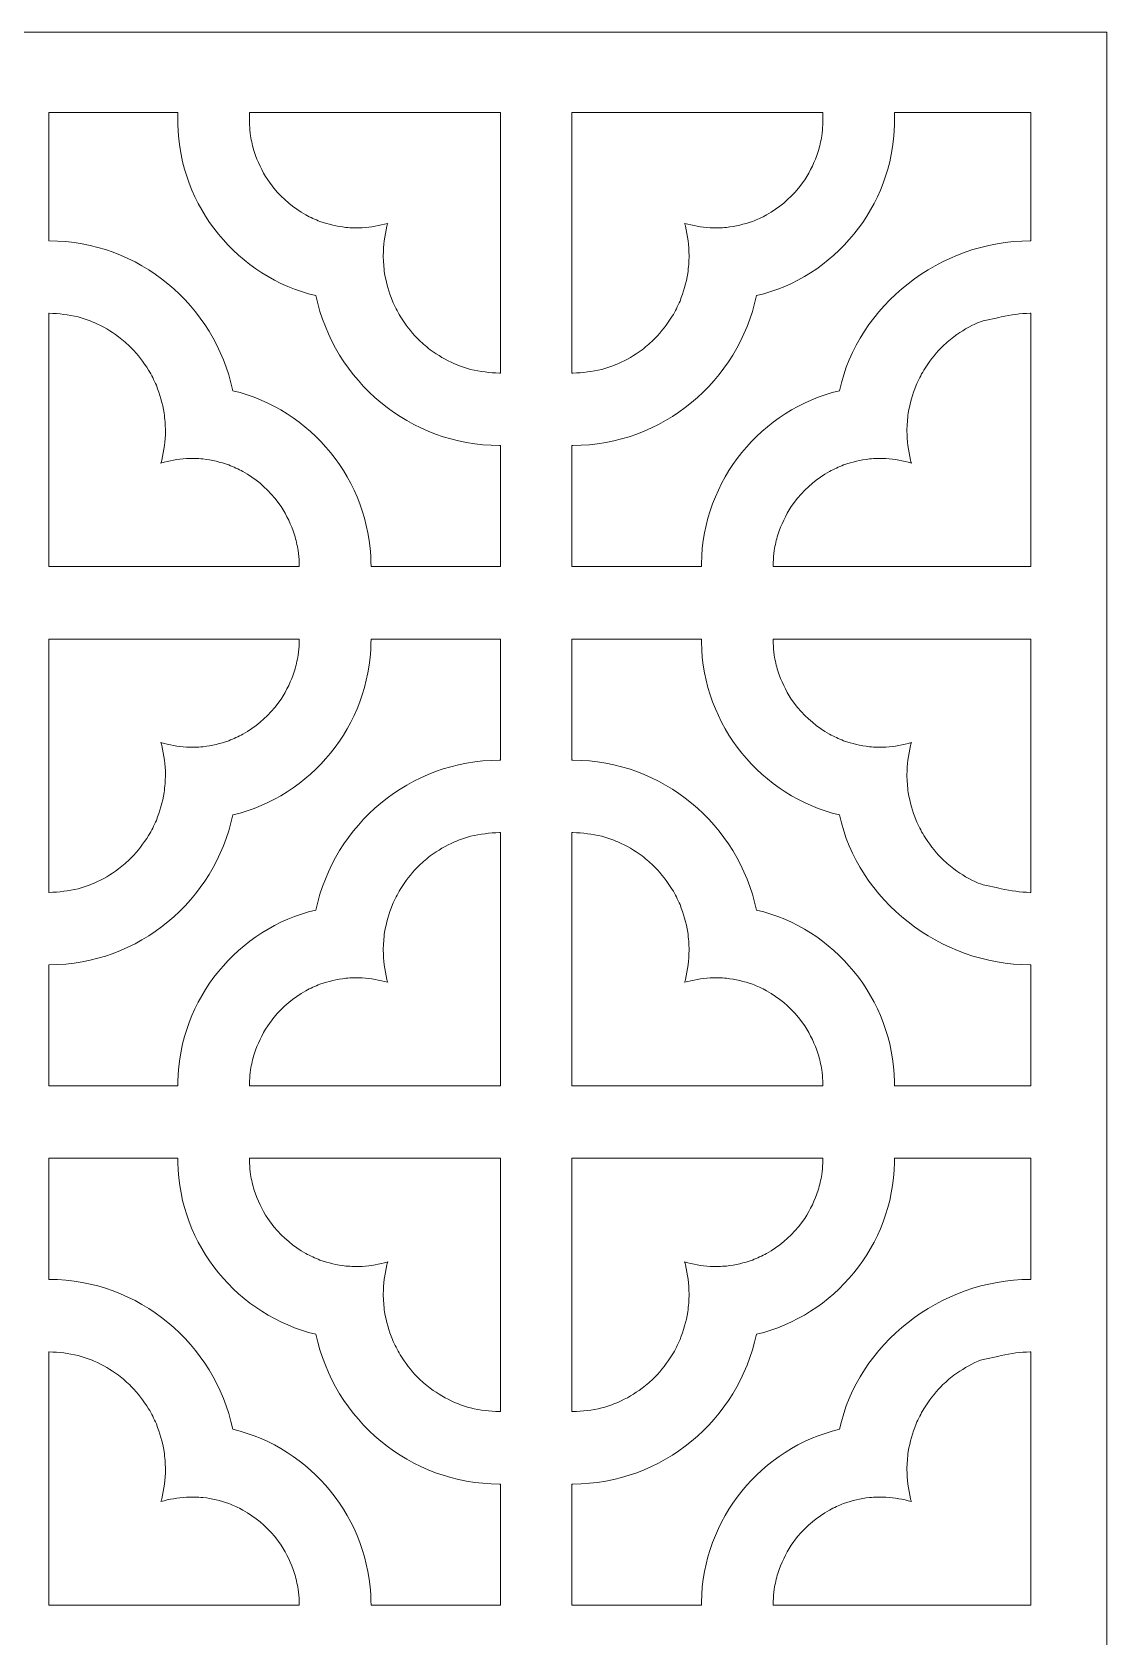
# Model space of a CAD drawing. Header units: centimetres. Extents: x 16.9 to 27.5, y -9.5 to 9.5.
# Drawn here: x 18.605 to 21.621, y 4.998 to 9.5 of the extents above; entities that cross this region are included whole.
import ezdxf

# ---------------------------------------------------------------- set-up
doc = ezdxf.new("R2010")
doc.units = ezdxf.units.CM
doc.header["$MEASUREMENT"] = 0
doc.layers.add('layer 1', color=7, linetype='Continuous')

msp = doc.modelspace()

# ---------------------------------------------------------------- linework, layer by layer
at = {"layer": 'layer 1', "color": 7, "lineweight": 9}
for points, knots in [([(16.94846, 9.5), (16.94846, 9.5), (21.62058, 9.5), (21.62058, 9.5), (21.62058, 9.5), (21.62058, 9.5), (21.62058, -9.5), (21.62058, -9.5), (21.62058, -9.5), (21.62058, -9.5), (16.94846, -9.5), (16.94846, -9.5), (16.94846, -9.5), (16.94846, -9.5), (16.94846, 9.5), (16.94846, 9.5)], [0, 0, 0, 0, 0.2, 0.2, 0.2, 0.2, 0.4, 0.4, 0.4, 0.4, 0.6, 0.6, 0.6, 0.6, 1, 1, 1, 1]), ([(19.01399, 9.27418), (19.01399, 9.27418), (18.6522, 9.27418), (18.6522, 9.27418), (18.6522, 9.27418), (18.6522, 9.27418), (18.6522, 8.91438), (18.6522, 8.91438), (18.6522, 8.91438), (18.6528, 8.91438), (18.65318, 8.91438), (18.65327, 8.91438), (18.65327, 8.91438), (18.90549, 8.91438), (19.11728, 8.7338), (19.16867, 8.49401), (19.16867, 8.49401), (19.38755, 8.44202), (19.55204, 8.2446), (19.55616, 8.00884), (19.55616, 8.00884), (19.55619, 8.00769), (19.55621, 8.00431), (19.55622, 8.00057), (19.55622, 8.00057), (19.55622, 8.00057), (19.91914, 8.00057), (19.91914, 8.00057), (19.91914, 8.00057), (19.91914, 8.00057), (19.91914, 8.34043), (19.91914, 8.34043), (19.91914, 8.34043), (19.91801, 8.34043), (19.91715, 8.34042), (19.91692, 8.34042), (19.91692, 8.34042), (19.66471, 8.34042), (19.45292, 8.52101), (19.40153, 8.76079), (19.40153, 8.76079), (19.18356, 8.81257), (19.01954, 9.00855), (19.01409, 9.243), (19.01409, 9.243), (19.01405, 9.24487), (19.01401, 9.26953), (19.01399, 9.27418)], [0, 0, 0, 0, 0.0769231, 0.0769231, 0.0769231, 0.0769231, 0.1538462, 0.1538462, 0.1538462, 0.1538462, 0.2307692, 0.2307692, 0.2307692, 0.2307692, 0.3076923, 0.3076923, 0.3076923, 0.3076923, 0.3846154, 0.3846154, 0.3846154, 0.3846154, 0.4615385, 0.4615385, 0.4615385, 0.4615385, 0.5384615, 0.5384615, 0.5384615, 0.5384615, 0.6153846, 0.6153846, 0.6153846, 0.6153846, 0.6923077, 0.6923077, 0.6923077, 0.6923077, 0.7692308, 0.7692308, 0.7692308, 0.7692308, 0.8461538, 0.8461538, 0.8461538, 0.8461538, 1, 1, 1, 1]), ([(19.91914, 9.27418), (19.91914, 9.27418), (19.21539, 9.27418), (19.21539, 9.27418), (19.21539, 9.27418), (19.21545, 9.26861), (19.21553, 9.24272), (19.21565, 9.24014), (19.21565, 9.24014), (19.21611, 9.22983), (19.21701, 9.21946), (19.21837, 9.20872), (19.21837, 9.20872), (19.22103, 9.19371), (19.22427, 9.17955), (19.22841, 9.16488), (19.22841, 9.16488), (19.23816, 9.13586), (19.24996, 9.11115), (19.26635, 9.08536), (19.26635, 9.08536), (19.26635, 9.08536), (19.2838, 9.06179), (19.2838, 9.06179), (19.2838, 9.06179), (19.31043, 9.03073), (19.33795, 9.00773), (19.37318, 8.98722), (19.37318, 8.98722), (19.38637, 8.98037), (19.39927, 8.97446), (19.41306, 8.96895), (19.41306, 8.96895), (19.43731, 8.96063), (19.45993, 8.95538), (19.48533, 8.9521), (19.48533, 8.9521), (19.50102, 8.95089), (19.51598, 8.95051), (19.53171, 8.95092), (19.53171, 8.95092), (19.5567, 8.95285), (19.57912, 8.95678), (19.60312, 8.96355), (19.60312, 8.96355), (19.60234, 8.96092), (19.60157, 8.95828), (19.60081, 8.95561), (19.60081, 8.95561), (19.59442, 8.92774), (19.59127, 8.90206), (19.59055, 8.87345), (19.59055, 8.87345), (19.59098, 8.8564), (19.59218, 8.8402), (19.59432, 8.82328), (19.59432, 8.82328), (19.59918, 8.79586), (19.60601, 8.77153), (19.61615, 8.74562), (19.61615, 8.74562), (19.62277, 8.73086), (19.62977, 8.71707), (19.63778, 8.70302), (19.63778, 8.70302), (19.65241, 8.67998), (19.66774, 8.66029), (19.68643, 8.64047), (19.68643, 8.64047), (19.69801, 8.62931), (19.7096, 8.61916), (19.72218, 8.60916), (19.72218, 8.60916), (19.74429, 8.59325), (19.76574, 8.58075), (19.79046, 8.56942), (19.79046, 8.56942), (19.80549, 8.56341), (19.82011, 8.5584), (19.83565, 8.55392), (19.83565, 8.55392), (19.86323, 8.54746), (19.88863, 8.54428), (19.91692, 8.54355), (19.91692, 8.54355), (19.91715, 8.54355), (19.91801, 8.54356), (19.91914, 8.54357), (19.91914, 8.54357), (19.91914, 8.54357), (19.91914, 9.27418), (19.91914, 9.27418)], [0, 0, 0, 0, 0.0416667, 0.0416667, 0.0416667, 0.0416667, 0.0833333, 0.0833333, 0.0833333, 0.0833333, 0.125, 0.125, 0.125, 0.125, 0.1666667, 0.1666667, 0.1666667, 0.1666667, 0.2083333, 0.2083333, 0.2083333, 0.2083333, 0.25, 0.25, 0.25, 0.25, 0.2916667, 0.2916667, 0.2916667, 0.2916667, 0.3333333, 0.3333333, 0.3333333, 0.3333333, 0.375, 0.375, 0.375, 0.375, 0.4166667, 0.4166667, 0.4166667, 0.4166667, 0.4583333, 0.4583333, 0.4583333, 0.4583333, 0.5, 0.5, 0.5, 0.5, 0.5416667, 0.5416667, 0.5416667, 0.5416667, 0.5833333, 0.5833333, 0.5833333, 0.5833333, 0.625, 0.625, 0.625, 0.625, 0.6666667, 0.6666667, 0.6666667, 0.6666667, 0.7083333, 0.7083333, 0.7083333, 0.7083333, 0.75, 0.75, 0.75, 0.75, 0.7916667, 0.7916667, 0.7916667, 0.7916667, 0.8333333, 0.8333333, 0.8333333, 0.8333333, 0.875, 0.875, 0.875, 0.875, 0.9166667, 0.9166667, 0.9166667, 0.9166667, 1, 1, 1, 1]), ([(20.12003, 9.27418), (20.12003, 9.27418), (20.82378, 9.27418), (20.82378, 9.27418), (20.82378, 9.27418), (20.82372, 9.26861), (20.82364, 9.24272), (20.82352, 9.24014), (20.82352, 9.24014), (20.82306, 9.22983), (20.82216, 9.21946), (20.8208, 9.20872), (20.8208, 9.20872), (20.81814, 9.19371), (20.8149, 9.17955), (20.81076, 9.16488), (20.81076, 9.16488), (20.80101, 9.13586), (20.78921, 9.11115), (20.77282, 9.08536), (20.77282, 9.08536), (20.77282, 9.08536), (20.75537, 9.06179), (20.75537, 9.06179), (20.75537, 9.06179), (20.72874, 9.03073), (20.70122, 9.00773), (20.66599, 8.98722), (20.66599, 8.98722), (20.6528, 8.98037), (20.6399, 8.97446), (20.62612, 8.96895), (20.62612, 8.96895), (20.60186, 8.96063), (20.57924, 8.95538), (20.55384, 8.9521), (20.55384, 8.9521), (20.53815, 8.95089), (20.52319, 8.95051), (20.50746, 8.95092), (20.50746, 8.95092), (20.48248, 8.95285), (20.46005, 8.95678), (20.43605, 8.96355), (20.43605, 8.96355), (20.43683, 8.96092), (20.43761, 8.95828), (20.43836, 8.95561), (20.43836, 8.95561), (20.44475, 8.92774), (20.4479, 8.90206), (20.44862, 8.87345), (20.44862, 8.87345), (20.44819, 8.8564), (20.44699, 8.8402), (20.44486, 8.82328), (20.44486, 8.82328), (20.43999, 8.79586), (20.43316, 8.77153), (20.42303, 8.74562), (20.42303, 8.74562), (20.41641, 8.73086), (20.4094, 8.71707), (20.4014, 8.70302), (20.4014, 8.70302), (20.38676, 8.67998), (20.37144, 8.66029), (20.35274, 8.64047), (20.35274, 8.64047), (20.34116, 8.62931), (20.32957, 8.61916), (20.31699, 8.60916), (20.31699, 8.60916), (20.29488, 8.59325), (20.27343, 8.58075), (20.24871, 8.56942), (20.24871, 8.56942), (20.23368, 8.56341), (20.21906, 8.5584), (20.20352, 8.55392), (20.20352, 8.55392), (20.17595, 8.54746), (20.15054, 8.54428), (20.12225, 8.54355), (20.12225, 8.54355), (20.12203, 8.54355), (20.12116, 8.54356), (20.12003, 8.54357), (20.12003, 8.54357), (20.12003, 8.54357), (20.12003, 9.27418), (20.12003, 9.27418)], [0, 0, 0, 0, 0.0416667, 0.0416667, 0.0416667, 0.0416667, 0.0833333, 0.0833333, 0.0833333, 0.0833333, 0.125, 0.125, 0.125, 0.125, 0.1666667, 0.1666667, 0.1666667, 0.1666667, 0.2083333, 0.2083333, 0.2083333, 0.2083333, 0.25, 0.25, 0.25, 0.25, 0.2916667, 0.2916667, 0.2916667, 0.2916667, 0.3333333, 0.3333333, 0.3333333, 0.3333333, 0.375, 0.375, 0.375, 0.375, 0.4166667, 0.4166667, 0.4166667, 0.4166667, 0.4583333, 0.4583333, 0.4583333, 0.4583333, 0.5, 0.5, 0.5, 0.5, 0.5416667, 0.5416667, 0.5416667, 0.5416667, 0.5833333, 0.5833333, 0.5833333, 0.5833333, 0.625, 0.625, 0.625, 0.625, 0.6666667, 0.6666667, 0.6666667, 0.6666667, 0.7083333, 0.7083333, 0.7083333, 0.7083333, 0.75, 0.75, 0.75, 0.75, 0.7916667, 0.7916667, 0.7916667, 0.7916667, 0.8333333, 0.8333333, 0.8333333, 0.8333333, 0.875, 0.875, 0.875, 0.875, 0.9166667, 0.9166667, 0.9166667, 0.9166667, 1, 1, 1, 1]), ([(21.02518, 9.27418), (21.02518, 9.27418), (21.40675, 9.27418), (21.40675, 9.27418), (21.40675, 9.27418), (21.40675, 9.27418), (21.40675, 8.91438), (21.40675, 8.91438), (21.40675, 8.91438), (21.40615, 8.91438), (21.40577, 8.91438), (21.40568, 8.91438), (21.40568, 8.91438), (21.15346, 8.91438), (20.92189, 8.7338), (20.87051, 8.49401), (20.87051, 8.49401), (20.65162, 8.44202), (20.48713, 8.2446), (20.48301, 8.00884), (20.48301, 8.00884), (20.48299, 8.00769), (20.48297, 8.00431), (20.48295, 8.00057), (20.48295, 8.00057), (20.48295, 8.00057), (20.12003, 8.00057), (20.12003, 8.00057), (20.12003, 8.00057), (20.12003, 8.00057), (20.12003, 8.34043), (20.12003, 8.34043), (20.12003, 8.34043), (20.12116, 8.34043), (20.12203, 8.34042), (20.12225, 8.34042), (20.12225, 8.34042), (20.37446, 8.34042), (20.58625, 8.52101), (20.63764, 8.76079), (20.63764, 8.76079), (20.85561, 8.81257), (21.01964, 9.00855), (21.02508, 9.243), (21.02508, 9.243), (21.02512, 9.24487), (21.02516, 9.26953), (21.02518, 9.27418)], [0, 0, 0, 0, 0.0769231, 0.0769231, 0.0769231, 0.0769231, 0.1538462, 0.1538462, 0.1538462, 0.1538462, 0.2307692, 0.2307692, 0.2307692, 0.2307692, 0.3076923, 0.3076923, 0.3076923, 0.3076923, 0.3846154, 0.3846154, 0.3846154, 0.3846154, 0.4615385, 0.4615385, 0.4615385, 0.4615385, 0.5384615, 0.5384615, 0.5384615, 0.5384615, 0.6153846, 0.6153846, 0.6153846, 0.6153846, 0.6923077, 0.6923077, 0.6923077, 0.6923077, 0.7692308, 0.7692308, 0.7692308, 0.7692308, 0.8461538, 0.8461538, 0.8461538, 0.8461538, 1, 1, 1, 1]), ([(19.35482, 8.00057), (19.35478, 8.00538), (19.35473, 8.01006), (19.35466, 8.01185), (19.35466, 8.01185), (19.35425, 8.02309), (19.3533, 8.03436), (19.35182, 8.04608), (19.35182, 8.04608), (19.34916, 8.06109), (19.34592, 8.07525), (19.34179, 8.08992), (19.34179, 8.08992), (19.33204, 8.11895), (19.32023, 8.14365), (19.30385, 8.16944), (19.30385, 8.16944), (19.30385, 8.16944), (19.28639, 8.19302), (19.28639, 8.19302), (19.28639, 8.19302), (19.25976, 8.22407), (19.23225, 8.24707), (19.19702, 8.26758), (19.19702, 8.26758), (19.18383, 8.27443), (19.17092, 8.28034), (19.15714, 8.28585), (19.15714, 8.28585), (19.13289, 8.29417), (19.11026, 8.29942), (19.08486, 8.3027), (19.08486, 8.3027), (19.06918, 8.30391), (19.05421, 8.30429), (19.03848, 8.30388), (19.03848, 8.30388), (19.0135, 8.30195), (18.99108, 8.29803), (18.96707, 8.29126), (18.96707, 8.29126), (18.96786, 8.29388), (18.96863, 8.29652), (18.96938, 8.29919), (18.96938, 8.29919), (18.97577, 8.32706), (18.97893, 8.35274), (18.97965, 8.38135), (18.97965, 8.38135), (18.97922, 8.3984), (18.97802, 8.4146), (18.97588, 8.43152), (18.97588, 8.43152), (18.97101, 8.45894), (18.96419, 8.48327), (18.95405, 8.50918), (18.95405, 8.50918), (18.94743, 8.52394), (18.94043, 8.53774), (18.93242, 8.55178), (18.93242, 8.55178), (18.91778, 8.57483), (18.90246, 8.59452), (18.88376, 8.61433), (18.88376, 8.61433), (18.87218, 8.62549), (18.86059, 8.63565), (18.84802, 8.64565), (18.84802, 8.64565), (18.82591, 8.66156), (18.80445, 8.67406), (18.77973, 8.68538), (18.77973, 8.68538), (18.7647, 8.69139), (18.75009, 8.6964), (18.73454, 8.70088), (18.73454, 8.70088), (18.70697, 8.70734), (18.68156, 8.71053), (18.65327, 8.71125), (18.65327, 8.71125), (18.65318, 8.71125), (18.6528, 8.71125), (18.6522, 8.71124), (18.6522, 8.71124), (18.6522, 8.71124), (18.6522, 8.00057), (18.6522, 8.00057), (18.6522, 8.00057), (18.6522, 8.00057), (19.35482, 8.00057), (19.35482, 8.00057)], [0, 0, 0, 0, 0.0416667, 0.0416667, 0.0416667, 0.0416667, 0.0833333, 0.0833333, 0.0833333, 0.0833333, 0.125, 0.125, 0.125, 0.125, 0.1666667, 0.1666667, 0.1666667, 0.1666667, 0.2083333, 0.2083333, 0.2083333, 0.2083333, 0.25, 0.25, 0.25, 0.25, 0.2916667, 0.2916667, 0.2916667, 0.2916667, 0.3333333, 0.3333333, 0.3333333, 0.3333333, 0.375, 0.375, 0.375, 0.375, 0.4166667, 0.4166667, 0.4166667, 0.4166667, 0.4583333, 0.4583333, 0.4583333, 0.4583333, 0.5, 0.5, 0.5, 0.5, 0.5416667, 0.5416667, 0.5416667, 0.5416667, 0.5833333, 0.5833333, 0.5833333, 0.5833333, 0.625, 0.625, 0.625, 0.625, 0.6666667, 0.6666667, 0.6666667, 0.6666667, 0.7083333, 0.7083333, 0.7083333, 0.7083333, 0.75, 0.75, 0.75, 0.75, 0.7916667, 0.7916667, 0.7916667, 0.7916667, 0.8333333, 0.8333333, 0.8333333, 0.8333333, 0.875, 0.875, 0.875, 0.875, 0.9166667, 0.9166667, 0.9166667, 0.9166667, 1, 1, 1, 1]), ([(20.68435, 8.00057), (20.68439, 8.00538), (20.68444, 8.01006), (20.68451, 8.01185), (20.68451, 8.01185), (20.68493, 8.02309), (20.68587, 8.03436), (20.68735, 8.04608), (20.68735, 8.04608), (20.69001, 8.06109), (20.69325, 8.07525), (20.69738, 8.08992), (20.69738, 8.08992), (20.70713, 8.11895), (20.71894, 8.14365), (20.73532, 8.16944), (20.73532, 8.16944), (20.73532, 8.16944), (20.75278, 8.19302), (20.75278, 8.19302), (20.75278, 8.19302), (20.77941, 8.22407), (20.80693, 8.24707), (20.84216, 8.26758), (20.84216, 8.26758), (20.85535, 8.27443), (20.86825, 8.28034), (20.88203, 8.28585), (20.88203, 8.28585), (20.90628, 8.29417), (20.92891, 8.29942), (20.95431, 8.3027), (20.95431, 8.3027), (20.97, 8.30391), (20.98496, 8.30429), (21.00069, 8.30388), (21.00069, 8.30388), (21.02567, 8.30195), (21.0481, 8.29803), (21.0721, 8.29126), (21.0721, 8.29126), (21.07131, 8.29388), (21.07054, 8.29652), (21.06979, 8.29919), (21.06979, 8.29919), (21.0634, 8.32706), (21.06024, 8.35274), (21.05953, 8.38135), (21.05953, 8.38135), (21.05995, 8.3984), (21.06115, 8.4146), (21.06329, 8.43152), (21.06329, 8.43152), (21.06816, 8.45894), (21.07498, 8.48327), (21.08512, 8.50918), (21.08512, 8.50918), (21.09174, 8.52394), (21.09875, 8.53774), (21.10675, 8.55178), (21.10675, 8.55178), (21.12139, 8.57483), (21.13671, 8.59452), (21.15541, 8.61433), (21.15541, 8.61433), (21.16699, 8.62549), (21.17858, 8.63565), (21.19116, 8.64565), (21.19116, 8.64565), (21.21326, 8.66156), (21.23472, 8.67406), (21.25944, 8.68538), (21.25944, 8.68538), (21.27447, 8.69139), (21.30886, 8.6964), (21.32441, 8.70088), (21.32441, 8.70088), (21.35198, 8.70734), (21.37739, 8.71053), (21.40568, 8.71125), (21.40568, 8.71125), (21.40577, 8.71125), (21.40615, 8.71125), (21.40675, 8.71124), (21.40675, 8.71124), (21.40675, 8.71124), (21.40675, 8.00057), (21.40675, 8.00057), (21.40675, 8.00057), (21.40675, 8.00057), (20.68435, 8.00057), (20.68435, 8.00057)], [0, 0, 0, 0, 0.0416667, 0.0416667, 0.0416667, 0.0416667, 0.0833333, 0.0833333, 0.0833333, 0.0833333, 0.125, 0.125, 0.125, 0.125, 0.1666667, 0.1666667, 0.1666667, 0.1666667, 0.2083333, 0.2083333, 0.2083333, 0.2083333, 0.25, 0.25, 0.25, 0.25, 0.2916667, 0.2916667, 0.2916667, 0.2916667, 0.3333333, 0.3333333, 0.3333333, 0.3333333, 0.375, 0.375, 0.375, 0.375, 0.4166667, 0.4166667, 0.4166667, 0.4166667, 0.4583333, 0.4583333, 0.4583333, 0.4583333, 0.5, 0.5, 0.5, 0.5, 0.5416667, 0.5416667, 0.5416667, 0.5416667, 0.5833333, 0.5833333, 0.5833333, 0.5833333, 0.625, 0.625, 0.625, 0.625, 0.6666667, 0.6666667, 0.6666667, 0.6666667, 0.7083333, 0.7083333, 0.7083333, 0.7083333, 0.75, 0.75, 0.75, 0.75, 0.7916667, 0.7916667, 0.7916667, 0.7916667, 0.8333333, 0.8333333, 0.8333333, 0.8333333, 0.875, 0.875, 0.875, 0.875, 0.9166667, 0.9166667, 0.9166667, 0.9166667, 1, 1, 1, 1]), ([(19.01399, 6.54389), (19.01399, 6.54389), (18.6522, 6.54389), (18.6522, 6.54389), (18.6522, 6.54389), (18.6522, 6.54389), (18.6522, 6.8837), (18.6522, 6.8837), (18.6522, 6.8837), (18.6528, 6.8837), (18.65318, 6.8837), (18.65327, 6.8837), (18.65327, 6.8837), (18.90549, 6.8837), (19.11728, 7.06428), (19.16867, 7.30407), (19.16867, 7.30407), (19.38755, 7.35606), (19.55204, 7.55348), (19.55616, 7.78924), (19.55616, 7.78924), (19.55619, 7.79039), (19.55621, 7.79377), (19.55622, 7.79751), (19.55622, 7.79751), (19.55622, 7.79751), (19.91914, 7.79751), (19.91914, 7.79751), (19.91914, 7.79751), (19.91914, 7.79751), (19.91914, 7.45765), (19.91914, 7.45765), (19.91914, 7.45765), (19.91801, 7.45765), (19.91715, 7.45765), (19.91692, 7.45765), (19.91692, 7.45765), (19.66471, 7.45765), (19.45292, 7.27707), (19.40153, 7.03728), (19.40153, 7.03728), (19.18356, 6.98551), (19.01954, 6.78953), (19.01409, 6.55508), (19.01409, 6.55508), (19.01405, 6.55321), (19.01401, 6.54854), (19.01399, 6.54389)], [0, 0, 0, 0, 0.0769231, 0.0769231, 0.0769231, 0.0769231, 0.1538462, 0.1538462, 0.1538462, 0.1538462, 0.2307692, 0.2307692, 0.2307692, 0.2307692, 0.3076923, 0.3076923, 0.3076923, 0.3076923, 0.3846154, 0.3846154, 0.3846154, 0.3846154, 0.4615385, 0.4615385, 0.4615385, 0.4615385, 0.5384615, 0.5384615, 0.5384615, 0.5384615, 0.6153846, 0.6153846, 0.6153846, 0.6153846, 0.6923077, 0.6923077, 0.6923077, 0.6923077, 0.7692308, 0.7692308, 0.7692308, 0.7692308, 0.8461538, 0.8461538, 0.8461538, 0.8461538, 1, 1, 1, 1]), ([(19.35482, 7.79751), (19.35478, 7.7927), (19.35473, 7.78802), (19.35466, 7.78622), (19.35466, 7.78622), (19.35425, 7.77499), (19.3533, 7.76371), (19.35182, 7.75199), (19.35182, 7.75199), (19.34916, 7.73699), (19.34592, 7.72282), (19.34179, 7.70815), (19.34179, 7.70815), (19.33204, 7.67913), (19.32023, 7.65442), (19.30385, 7.62863), (19.30385, 7.62863), (19.30385, 7.62863), (19.28639, 7.60506), (19.28639, 7.60506), (19.28639, 7.60506), (19.25976, 7.57401), (19.23225, 7.55101), (19.19702, 7.53049), (19.19702, 7.53049), (19.18383, 7.52365), (19.17092, 7.51774), (19.15714, 7.51223), (19.15714, 7.51223), (19.13289, 7.5039), (19.11026, 7.49865), (19.08486, 7.49537), (19.08486, 7.49537), (19.06918, 7.49416), (19.05421, 7.49379), (19.03848, 7.49419), (19.03848, 7.49419), (19.0135, 7.49612), (18.99108, 7.50005), (18.96707, 7.50682), (18.96707, 7.50682), (18.96786, 7.5042), (18.96863, 7.50155), (18.96938, 7.49888), (18.96938, 7.49888), (18.97577, 7.47101), (18.97893, 7.44533), (18.97965, 7.41673), (18.97965, 7.41673), (18.97922, 7.39968), (18.97802, 7.38348), (18.97588, 7.36655), (18.97588, 7.36655), (18.97101, 7.33913), (18.96419, 7.3148), (18.95405, 7.28889), (18.95405, 7.28889), (18.94743, 7.27413), (18.94043, 7.26034), (18.93242, 7.24629), (18.93242, 7.24629), (18.91778, 7.22325), (18.90246, 7.20356), (18.88376, 7.18374), (18.88376, 7.18374), (18.87218, 7.17258), (18.86059, 7.16243), (18.84802, 7.15243), (18.84802, 7.15243), (18.82591, 7.13652), (18.80445, 7.12402), (18.77973, 7.11269), (18.77973, 7.11269), (18.7647, 7.10669), (18.75009, 7.10168), (18.73454, 7.0972), (18.73454, 7.0972), (18.70697, 7.09074), (18.68156, 7.08755), (18.65327, 7.08682), (18.65327, 7.08682), (18.65318, 7.08682), (18.6528, 7.08683), (18.6522, 7.08683), (18.6522, 7.08683), (18.6522, 7.08683), (18.6522, 7.79751), (18.6522, 7.79751), (18.6522, 7.79751), (18.6522, 7.79751), (19.35482, 7.79751), (19.35482, 7.79751)], [0, 0, 0, 0, 0.0416667, 0.0416667, 0.0416667, 0.0416667, 0.0833333, 0.0833333, 0.0833333, 0.0833333, 0.125, 0.125, 0.125, 0.125, 0.1666667, 0.1666667, 0.1666667, 0.1666667, 0.2083333, 0.2083333, 0.2083333, 0.2083333, 0.25, 0.25, 0.25, 0.25, 0.2916667, 0.2916667, 0.2916667, 0.2916667, 0.3333333, 0.3333333, 0.3333333, 0.3333333, 0.375, 0.375, 0.375, 0.375, 0.4166667, 0.4166667, 0.4166667, 0.4166667, 0.4583333, 0.4583333, 0.4583333, 0.4583333, 0.5, 0.5, 0.5, 0.5, 0.5416667, 0.5416667, 0.5416667, 0.5416667, 0.5833333, 0.5833333, 0.5833333, 0.5833333, 0.625, 0.625, 0.625, 0.625, 0.6666667, 0.6666667, 0.6666667, 0.6666667, 0.7083333, 0.7083333, 0.7083333, 0.7083333, 0.75, 0.75, 0.75, 0.75, 0.7916667, 0.7916667, 0.7916667, 0.7916667, 0.8333333, 0.8333333, 0.8333333, 0.8333333, 0.875, 0.875, 0.875, 0.875, 0.9166667, 0.9166667, 0.9166667, 0.9166667, 1, 1, 1, 1]), ([(21.02518, 6.54389), (21.02518, 6.54389), (21.40675, 6.54389), (21.40675, 6.54389), (21.40675, 6.54389), (21.40675, 6.54389), (21.40675, 6.8837), (21.40675, 6.8837), (21.40675, 6.8837), (21.40615, 6.8837), (21.40577, 6.8837), (21.40568, 6.8837), (21.40568, 6.8837), (21.15346, 6.8837), (20.92189, 7.06428), (20.87051, 7.30407), (20.87051, 7.30407), (20.65162, 7.35606), (20.48713, 7.55348), (20.48301, 7.78924), (20.48301, 7.78924), (20.48299, 7.79039), (20.48297, 7.79377), (20.48295, 7.79751), (20.48295, 7.79751), (20.48295, 7.79751), (20.12003, 7.79751), (20.12003, 7.79751), (20.12003, 7.79751), (20.12003, 7.79751), (20.12003, 7.45765), (20.12003, 7.45765), (20.12003, 7.45765), (20.12116, 7.45765), (20.12203, 7.45765), (20.12225, 7.45765), (20.12225, 7.45765), (20.37446, 7.45765), (20.58625, 7.27707), (20.63764, 7.03728), (20.63764, 7.03728), (20.85561, 6.98551), (21.01964, 6.78953), (21.02508, 6.55508), (21.02508, 6.55508), (21.02512, 6.55321), (21.02516, 6.54854), (21.02518, 6.54389)], [0, 0, 0, 0, 0.0769231, 0.0769231, 0.0769231, 0.0769231, 0.1538462, 0.1538462, 0.1538462, 0.1538462, 0.2307692, 0.2307692, 0.2307692, 0.2307692, 0.3076923, 0.3076923, 0.3076923, 0.3076923, 0.3846154, 0.3846154, 0.3846154, 0.3846154, 0.4615385, 0.4615385, 0.4615385, 0.4615385, 0.5384615, 0.5384615, 0.5384615, 0.5384615, 0.6153846, 0.6153846, 0.6153846, 0.6153846, 0.6923077, 0.6923077, 0.6923077, 0.6923077, 0.7692308, 0.7692308, 0.7692308, 0.7692308, 0.8461538, 0.8461538, 0.8461538, 0.8461538, 1, 1, 1, 1]), ([(20.68435, 7.79751), (20.68439, 7.7927), (20.68444, 7.78802), (20.68451, 7.78622), (20.68451, 7.78622), (20.68493, 7.77499), (20.68587, 7.76371), (20.68735, 7.75199), (20.68735, 7.75199), (20.69001, 7.73699), (20.69325, 7.72282), (20.69738, 7.70815), (20.69738, 7.70815), (20.70713, 7.67913), (20.71894, 7.65442), (20.73532, 7.62863), (20.73532, 7.62863), (20.73532, 7.62863), (20.75278, 7.60506), (20.75278, 7.60506), (20.75278, 7.60506), (20.77941, 7.57401), (20.80693, 7.55101), (20.84216, 7.53049), (20.84216, 7.53049), (20.85535, 7.52365), (20.86825, 7.51774), (20.88203, 7.51223), (20.88203, 7.51223), (20.90628, 7.5039), (20.92891, 7.49865), (20.95431, 7.49537), (20.95431, 7.49537), (20.97, 7.49416), (20.98496, 7.49379), (21.00069, 7.49419), (21.00069, 7.49419), (21.02567, 7.49612), (21.0481, 7.50005), (21.0721, 7.50682), (21.0721, 7.50682), (21.07131, 7.5042), (21.07054, 7.50155), (21.06979, 7.49888), (21.06979, 7.49888), (21.0634, 7.47101), (21.06024, 7.44533), (21.05953, 7.41673), (21.05953, 7.41673), (21.05995, 7.39968), (21.06115, 7.38348), (21.06329, 7.36655), (21.06329, 7.36655), (21.06816, 7.33913), (21.07498, 7.3148), (21.08512, 7.28889), (21.08512, 7.28889), (21.09174, 7.27413), (21.09875, 7.26034), (21.10675, 7.24629), (21.10675, 7.24629), (21.12139, 7.22325), (21.13671, 7.20356), (21.15541, 7.18374), (21.15541, 7.18374), (21.16699, 7.17258), (21.17858, 7.16243), (21.19116, 7.15243), (21.19116, 7.15243), (21.21326, 7.13652), (21.23472, 7.12402), (21.25944, 7.11269), (21.25944, 7.11269), (21.27447, 7.10669), (21.30886, 7.10168), (21.32441, 7.0972), (21.32441, 7.0972), (21.35198, 7.09074), (21.37739, 7.08755), (21.40568, 7.08682), (21.40568, 7.08682), (21.40577, 7.08682), (21.40615, 7.08683), (21.40675, 7.08683), (21.40675, 7.08683), (21.40675, 7.08683), (21.40675, 7.79751), (21.40675, 7.79751), (21.40675, 7.79751), (21.40675, 7.79751), (20.68435, 7.79751), (20.68435, 7.79751)], [0, 0, 0, 0, 0.0416667, 0.0416667, 0.0416667, 0.0416667, 0.0833333, 0.0833333, 0.0833333, 0.0833333, 0.125, 0.125, 0.125, 0.125, 0.1666667, 0.1666667, 0.1666667, 0.1666667, 0.2083333, 0.2083333, 0.2083333, 0.2083333, 0.25, 0.25, 0.25, 0.25, 0.2916667, 0.2916667, 0.2916667, 0.2916667, 0.3333333, 0.3333333, 0.3333333, 0.3333333, 0.375, 0.375, 0.375, 0.375, 0.4166667, 0.4166667, 0.4166667, 0.4166667, 0.4583333, 0.4583333, 0.4583333, 0.4583333, 0.5, 0.5, 0.5, 0.5, 0.5416667, 0.5416667, 0.5416667, 0.5416667, 0.5833333, 0.5833333, 0.5833333, 0.5833333, 0.625, 0.625, 0.625, 0.625, 0.6666667, 0.6666667, 0.6666667, 0.6666667, 0.7083333, 0.7083333, 0.7083333, 0.7083333, 0.75, 0.75, 0.75, 0.75, 0.7916667, 0.7916667, 0.7916667, 0.7916667, 0.8333333, 0.8333333, 0.8333333, 0.8333333, 0.875, 0.875, 0.875, 0.875, 0.9166667, 0.9166667, 0.9166667, 0.9166667, 1, 1, 1, 1]), ([(19.91914, 6.54389), (19.91914, 6.54389), (19.21539, 6.54389), (19.21539, 6.54389), (19.21539, 6.54389), (19.21545, 6.54946), (19.21553, 6.55536), (19.21565, 6.55793), (19.21565, 6.55793), (19.21611, 6.56824), (19.21701, 6.57861), (19.21837, 6.58936), (19.21837, 6.58936), (19.22103, 6.60436), (19.22427, 6.61853), (19.22841, 6.63319), (19.22841, 6.63319), (19.23816, 6.66222), (19.24996, 6.68693), (19.26635, 6.71272), (19.26635, 6.71272), (19.26635, 6.71272), (19.2838, 6.73629), (19.2838, 6.73629), (19.2838, 6.73629), (19.31043, 6.76734), (19.33795, 6.79034), (19.37318, 6.81086), (19.37318, 6.81086), (19.38637, 6.8177), (19.39927, 6.82361), (19.41306, 6.82912), (19.41306, 6.82912), (19.43731, 6.83745), (19.45993, 6.8427), (19.48533, 6.84598), (19.48533, 6.84598), (19.50102, 6.84719), (19.51598, 6.84756), (19.53171, 6.84716), (19.53171, 6.84716), (19.5567, 6.84523), (19.57912, 6.8413), (19.60312, 6.83453), (19.60312, 6.83453), (19.60234, 6.83715), (19.60157, 6.8398), (19.60081, 6.84246), (19.60081, 6.84246), (19.59442, 6.87034), (19.59127, 6.89602), (19.59055, 6.92462), (19.59055, 6.92462), (19.59098, 6.94167), (19.59218, 6.95787), (19.59432, 6.9748), (19.59432, 6.9748), (19.59918, 7.00222), (19.60601, 7.02655), (19.61615, 7.05245), (19.61615, 7.05245), (19.62277, 7.06722), (19.62977, 7.08101), (19.63778, 7.09506), (19.63778, 7.09506), (19.65241, 7.1181), (19.66774, 7.13779), (19.68643, 7.15761), (19.68643, 7.15761), (19.69801, 7.16877), (19.7096, 7.17892), (19.72218, 7.18892), (19.72218, 7.18892), (19.74429, 7.20483), (19.76574, 7.21733), (19.79046, 7.22865), (19.79046, 7.22865), (19.80549, 7.23466), (19.82011, 7.23967), (19.83565, 7.24415), (19.83565, 7.24415), (19.86323, 7.25061), (19.88863, 7.2538), (19.91692, 7.25453), (19.91692, 7.25453), (19.91715, 7.25452), (19.91801, 7.25451), (19.91914, 7.25451), (19.91914, 7.25451), (19.91914, 7.25451), (19.91914, 6.54389), (19.91914, 6.54389)], [0, 0, 0, 0, 0.0416667, 0.0416667, 0.0416667, 0.0416667, 0.0833333, 0.0833333, 0.0833333, 0.0833333, 0.125, 0.125, 0.125, 0.125, 0.1666667, 0.1666667, 0.1666667, 0.1666667, 0.2083333, 0.2083333, 0.2083333, 0.2083333, 0.25, 0.25, 0.25, 0.25, 0.2916667, 0.2916667, 0.2916667, 0.2916667, 0.3333333, 0.3333333, 0.3333333, 0.3333333, 0.375, 0.375, 0.375, 0.375, 0.4166667, 0.4166667, 0.4166667, 0.4166667, 0.4583333, 0.4583333, 0.4583333, 0.4583333, 0.5, 0.5, 0.5, 0.5, 0.5416667, 0.5416667, 0.5416667, 0.5416667, 0.5833333, 0.5833333, 0.5833333, 0.5833333, 0.625, 0.625, 0.625, 0.625, 0.6666667, 0.6666667, 0.6666667, 0.6666667, 0.7083333, 0.7083333, 0.7083333, 0.7083333, 0.75, 0.75, 0.75, 0.75, 0.7916667, 0.7916667, 0.7916667, 0.7916667, 0.8333333, 0.8333333, 0.8333333, 0.8333333, 0.875, 0.875, 0.875, 0.875, 0.9166667, 0.9166667, 0.9166667, 0.9166667, 1, 1, 1, 1]), ([(20.12003, 6.54389), (20.12003, 6.54389), (20.82378, 6.54389), (20.82378, 6.54389), (20.82378, 6.54389), (20.82372, 6.54946), (20.82364, 6.55536), (20.82352, 6.55793), (20.82352, 6.55793), (20.82306, 6.56824), (20.82216, 6.57861), (20.8208, 6.58936), (20.8208, 6.58936), (20.81814, 6.60436), (20.8149, 6.61853), (20.81076, 6.63319), (20.81076, 6.63319), (20.80101, 6.66222), (20.78921, 6.68693), (20.77282, 6.71272), (20.77282, 6.71272), (20.77282, 6.71272), (20.75537, 6.73629), (20.75537, 6.73629), (20.75537, 6.73629), (20.72874, 6.76734), (20.70122, 6.79034), (20.66599, 6.81086), (20.66599, 6.81086), (20.6528, 6.8177), (20.6399, 6.82361), (20.62612, 6.82912), (20.62612, 6.82912), (20.60186, 6.83745), (20.57924, 6.8427), (20.55384, 6.84598), (20.55384, 6.84598), (20.53815, 6.84719), (20.52319, 6.84756), (20.50746, 6.84716), (20.50746, 6.84716), (20.48248, 6.84523), (20.46005, 6.8413), (20.43605, 6.83453), (20.43605, 6.83453), (20.43683, 6.83715), (20.43761, 6.8398), (20.43836, 6.84246), (20.43836, 6.84246), (20.44475, 6.87034), (20.4479, 6.89602), (20.44862, 6.92462), (20.44862, 6.92462), (20.44819, 6.94167), (20.44699, 6.95787), (20.44486, 6.9748), (20.44486, 6.9748), (20.43999, 7.00222), (20.43316, 7.02655), (20.42303, 7.05245), (20.42303, 7.05245), (20.41641, 7.06722), (20.4094, 7.08101), (20.4014, 7.09506), (20.4014, 7.09506), (20.38676, 7.1181), (20.37144, 7.13779), (20.35274, 7.15761), (20.35274, 7.15761), (20.34116, 7.16877), (20.32957, 7.17892), (20.31699, 7.18892), (20.31699, 7.18892), (20.29488, 7.20483), (20.27343, 7.21733), (20.24871, 7.22865), (20.24871, 7.22865), (20.23368, 7.23466), (20.21906, 7.23967), (20.20352, 7.24415), (20.20352, 7.24415), (20.17595, 7.25061), (20.15054, 7.2538), (20.12225, 7.25453), (20.12225, 7.25453), (20.12203, 7.25452), (20.12116, 7.25451), (20.12003, 7.25451), (20.12003, 7.25451), (20.12003, 7.25451), (20.12003, 6.54389), (20.12003, 6.54389)], [0, 0, 0, 0, 0.0416667, 0.0416667, 0.0416667, 0.0416667, 0.0833333, 0.0833333, 0.0833333, 0.0833333, 0.125, 0.125, 0.125, 0.125, 0.1666667, 0.1666667, 0.1666667, 0.1666667, 0.2083333, 0.2083333, 0.2083333, 0.2083333, 0.25, 0.25, 0.25, 0.25, 0.2916667, 0.2916667, 0.2916667, 0.2916667, 0.3333333, 0.3333333, 0.3333333, 0.3333333, 0.375, 0.375, 0.375, 0.375, 0.4166667, 0.4166667, 0.4166667, 0.4166667, 0.4583333, 0.4583333, 0.4583333, 0.4583333, 0.5, 0.5, 0.5, 0.5, 0.5416667, 0.5416667, 0.5416667, 0.5416667, 0.5833333, 0.5833333, 0.5833333, 0.5833333, 0.625, 0.625, 0.625, 0.625, 0.6666667, 0.6666667, 0.6666667, 0.6666667, 0.7083333, 0.7083333, 0.7083333, 0.7083333, 0.75, 0.75, 0.75, 0.75, 0.7916667, 0.7916667, 0.7916667, 0.7916667, 0.8333333, 0.8333333, 0.8333333, 0.8333333, 0.875, 0.875, 0.875, 0.875, 0.9166667, 0.9166667, 0.9166667, 0.9166667, 1, 1, 1, 1]), ([(19.01399, 6.34083), (19.01399, 6.34083), (18.6522, 6.34083), (18.6522, 6.34083), (18.6522, 6.34083), (18.6522, 6.34083), (18.6522, 6.00102), (18.6522, 6.00102), (18.6522, 6.00102), (18.6528, 6.00102), (18.65318, 6.00102), (18.65327, 6.00102), (18.65327, 6.00102), (18.90549, 6.00102), (19.11728, 5.82043), (19.16867, 5.58065), (19.16867, 5.58065), (19.38755, 5.52866), (19.55204, 5.33124), (19.55616, 5.09547), (19.55616, 5.09547), (19.55619, 5.09432), (19.55621, 5.09094), (19.55622, 5.08721), (19.55622, 5.08721), (19.55622, 5.08721), (19.91914, 5.08721), (19.91914, 5.08721), (19.91914, 5.08721), (19.91914, 5.08721), (19.91914, 5.42707), (19.91914, 5.42707), (19.91914, 5.42707), (19.91801, 5.42707), (19.91715, 5.42706), (19.91692, 5.42706), (19.91692, 5.42706), (19.66471, 5.42706), (19.45292, 5.60765), (19.40153, 5.84743), (19.40153, 5.84743), (19.18356, 5.8992), (19.01954, 6.09518), (19.01409, 6.32963), (19.01409, 6.32963), (19.01405, 6.33151), (19.01401, 6.33618), (19.01399, 6.34083)], [0, 0, 0, 0, 0.0769231, 0.0769231, 0.0769231, 0.0769231, 0.1538462, 0.1538462, 0.1538462, 0.1538462, 0.2307692, 0.2307692, 0.2307692, 0.2307692, 0.3076923, 0.3076923, 0.3076923, 0.3076923, 0.3846154, 0.3846154, 0.3846154, 0.3846154, 0.4615385, 0.4615385, 0.4615385, 0.4615385, 0.5384615, 0.5384615, 0.5384615, 0.5384615, 0.6153846, 0.6153846, 0.6153846, 0.6153846, 0.6923077, 0.6923077, 0.6923077, 0.6923077, 0.7692308, 0.7692308, 0.7692308, 0.7692308, 0.8461538, 0.8461538, 0.8461538, 0.8461538, 1, 1, 1, 1]), ([(19.91914, 6.34083), (19.91914, 6.34083), (19.21539, 6.34083), (19.21539, 6.34083), (19.21539, 6.34083), (19.21545, 6.33526), (19.21553, 6.32935), (19.21565, 6.32678), (19.21565, 6.32678), (19.21611, 6.31647), (19.21701, 6.3061), (19.21837, 6.29536), (19.21837, 6.29536), (19.22103, 6.28035), (19.22427, 6.26619), (19.22841, 6.25152), (19.22841, 6.25152), (19.23816, 6.2225), (19.24996, 6.19779), (19.26635, 6.172), (19.26635, 6.172), (19.26635, 6.172), (19.2838, 6.14842), (19.2838, 6.14842), (19.2838, 6.14842), (19.31043, 6.11737), (19.33795, 6.09437), (19.37318, 6.07386), (19.37318, 6.07386), (19.38637, 6.06701), (19.39927, 6.0611), (19.41306, 6.05559), (19.41306, 6.05559), (19.43731, 6.04727), (19.45993, 6.04202), (19.48533, 6.03874), (19.48533, 6.03874), (19.50102, 6.03753), (19.51598, 6.03715), (19.53171, 6.03756), (19.53171, 6.03756), (19.5567, 6.03949), (19.57912, 6.04341), (19.60312, 6.05018), (19.60312, 6.05018), (19.60234, 6.04756), (19.60157, 6.04492), (19.60081, 6.04225), (19.60081, 6.04225), (19.59442, 6.01438), (19.59127, 5.9887), (19.59055, 5.96009), (19.59055, 5.96009), (19.59098, 5.94304), (19.59218, 5.92684), (19.59432, 5.90992), (19.59432, 5.90992), (19.59918, 5.8825), (19.60601, 5.85817), (19.61615, 5.83226), (19.61615, 5.83226), (19.62277, 5.8175), (19.62977, 5.8037), (19.63778, 5.78966), (19.63778, 5.78966), (19.65241, 5.76662), (19.66774, 5.74693), (19.68643, 5.72711), (19.68643, 5.72711), (19.69801, 5.71595), (19.7096, 5.70579), (19.72218, 5.69579), (19.72218, 5.69579), (19.74429, 5.67988), (19.76574, 5.66739), (19.79046, 5.65606), (19.79046, 5.65606), (19.80549, 5.65005), (19.82011, 5.64504), (19.83565, 5.64056), (19.83565, 5.64056), (19.86323, 5.6341), (19.88863, 5.63091), (19.91692, 5.63019), (19.91692, 5.63019), (19.91715, 5.63019), (19.91801, 5.6302), (19.91914, 5.63021), (19.91914, 5.63021), (19.91914, 5.63021), (19.91914, 6.34083), (19.91914, 6.34083)], [0, 0, 0, 0, 0.0416667, 0.0416667, 0.0416667, 0.0416667, 0.0833333, 0.0833333, 0.0833333, 0.0833333, 0.125, 0.125, 0.125, 0.125, 0.1666667, 0.1666667, 0.1666667, 0.1666667, 0.2083333, 0.2083333, 0.2083333, 0.2083333, 0.25, 0.25, 0.25, 0.25, 0.2916667, 0.2916667, 0.2916667, 0.2916667, 0.3333333, 0.3333333, 0.3333333, 0.3333333, 0.375, 0.375, 0.375, 0.375, 0.4166667, 0.4166667, 0.4166667, 0.4166667, 0.4583333, 0.4583333, 0.4583333, 0.4583333, 0.5, 0.5, 0.5, 0.5, 0.5416667, 0.5416667, 0.5416667, 0.5416667, 0.5833333, 0.5833333, 0.5833333, 0.5833333, 0.625, 0.625, 0.625, 0.625, 0.6666667, 0.6666667, 0.6666667, 0.6666667, 0.7083333, 0.7083333, 0.7083333, 0.7083333, 0.75, 0.75, 0.75, 0.75, 0.7916667, 0.7916667, 0.7916667, 0.7916667, 0.8333333, 0.8333333, 0.8333333, 0.8333333, 0.875, 0.875, 0.875, 0.875, 0.9166667, 0.9166667, 0.9166667, 0.9166667, 1, 1, 1, 1]), ([(20.12003, 6.34083), (20.12003, 6.34083), (20.82378, 6.34083), (20.82378, 6.34083), (20.82378, 6.34083), (20.82372, 6.33526), (20.82364, 6.32935), (20.82352, 6.32678), (20.82352, 6.32678), (20.82306, 6.31647), (20.82216, 6.3061), (20.8208, 6.29536), (20.8208, 6.29536), (20.81814, 6.28035), (20.8149, 6.26619), (20.81076, 6.25152), (20.81076, 6.25152), (20.80101, 6.2225), (20.78921, 6.19779), (20.77282, 6.172), (20.77282, 6.172), (20.77282, 6.172), (20.75537, 6.14842), (20.75537, 6.14842), (20.75537, 6.14842), (20.72874, 6.11737), (20.70122, 6.09437), (20.66599, 6.07386), (20.66599, 6.07386), (20.6528, 6.06701), (20.6399, 6.0611), (20.62612, 6.05559), (20.62612, 6.05559), (20.60186, 6.04727), (20.57924, 6.04202), (20.55384, 6.03874), (20.55384, 6.03874), (20.53815, 6.03753), (20.52319, 6.03715), (20.50746, 6.03756), (20.50746, 6.03756), (20.48248, 6.03949), (20.46005, 6.04341), (20.43605, 6.05018), (20.43605, 6.05018), (20.43683, 6.04756), (20.43761, 6.04492), (20.43836, 6.04225), (20.43836, 6.04225), (20.44475, 6.01438), (20.4479, 5.9887), (20.44862, 5.96009), (20.44862, 5.96009), (20.44819, 5.94304), (20.44699, 5.92684), (20.44486, 5.90992), (20.44486, 5.90992), (20.43999, 5.8825), (20.43316, 5.85817), (20.42303, 5.83226), (20.42303, 5.83226), (20.41641, 5.8175), (20.4094, 5.8037), (20.4014, 5.78966), (20.4014, 5.78966), (20.38676, 5.76662), (20.37144, 5.74693), (20.35274, 5.72711), (20.35274, 5.72711), (20.34116, 5.71595), (20.32957, 5.70579), (20.31699, 5.69579), (20.31699, 5.69579), (20.29488, 5.67988), (20.27343, 5.66739), (20.24871, 5.65606), (20.24871, 5.65606), (20.23368, 5.65005), (20.21906, 5.64504), (20.20352, 5.64056), (20.20352, 5.64056), (20.17595, 5.6341), (20.15054, 5.63091), (20.12225, 5.63019), (20.12225, 5.63019), (20.12203, 5.63019), (20.12116, 5.6302), (20.12003, 5.63021), (20.12003, 5.63021), (20.12003, 5.63021), (20.12003, 6.34083), (20.12003, 6.34083)], [0, 0, 0, 0, 0.0416667, 0.0416667, 0.0416667, 0.0416667, 0.0833333, 0.0833333, 0.0833333, 0.0833333, 0.125, 0.125, 0.125, 0.125, 0.1666667, 0.1666667, 0.1666667, 0.1666667, 0.2083333, 0.2083333, 0.2083333, 0.2083333, 0.25, 0.25, 0.25, 0.25, 0.2916667, 0.2916667, 0.2916667, 0.2916667, 0.3333333, 0.3333333, 0.3333333, 0.3333333, 0.375, 0.375, 0.375, 0.375, 0.4166667, 0.4166667, 0.4166667, 0.4166667, 0.4583333, 0.4583333, 0.4583333, 0.4583333, 0.5, 0.5, 0.5, 0.5, 0.5416667, 0.5416667, 0.5416667, 0.5416667, 0.5833333, 0.5833333, 0.5833333, 0.5833333, 0.625, 0.625, 0.625, 0.625, 0.6666667, 0.6666667, 0.6666667, 0.6666667, 0.7083333, 0.7083333, 0.7083333, 0.7083333, 0.75, 0.75, 0.75, 0.75, 0.7916667, 0.7916667, 0.7916667, 0.7916667, 0.8333333, 0.8333333, 0.8333333, 0.8333333, 0.875, 0.875, 0.875, 0.875, 0.9166667, 0.9166667, 0.9166667, 0.9166667, 1, 1, 1, 1]), ([(21.02518, 6.34083), (21.02518, 6.34083), (21.40675, 6.34083), (21.40675, 6.34083), (21.40675, 6.34083), (21.40675, 6.34083), (21.40675, 6.00102), (21.40675, 6.00102), (21.40675, 6.00102), (21.40615, 6.00102), (21.40577, 6.00102), (21.40568, 6.00102), (21.40568, 6.00102), (21.15346, 6.00102), (20.92189, 5.82043), (20.87051, 5.58065), (20.87051, 5.58065), (20.65162, 5.52866), (20.48713, 5.33124), (20.48301, 5.09547), (20.48301, 5.09547), (20.48299, 5.09432), (20.48297, 5.09094), (20.48295, 5.08721), (20.48295, 5.08721), (20.48295, 5.08721), (20.12003, 5.08721), (20.12003, 5.08721), (20.12003, 5.08721), (20.12003, 5.08721), (20.12003, 5.42707), (20.12003, 5.42707), (20.12003, 5.42707), (20.12116, 5.42707), (20.12203, 5.42706), (20.12225, 5.42706), (20.12225, 5.42706), (20.37446, 5.42706), (20.58625, 5.60765), (20.63764, 5.84743), (20.63764, 5.84743), (20.85561, 5.8992), (21.01964, 6.09518), (21.02508, 6.32963), (21.02508, 6.32963), (21.02512, 6.33151), (21.02516, 6.33618), (21.02518, 6.34083)], [0, 0, 0, 0, 0.0769231, 0.0769231, 0.0769231, 0.0769231, 0.1538462, 0.1538462, 0.1538462, 0.1538462, 0.2307692, 0.2307692, 0.2307692, 0.2307692, 0.3076923, 0.3076923, 0.3076923, 0.3076923, 0.3846154, 0.3846154, 0.3846154, 0.3846154, 0.4615385, 0.4615385, 0.4615385, 0.4615385, 0.5384615, 0.5384615, 0.5384615, 0.5384615, 0.6153846, 0.6153846, 0.6153846, 0.6153846, 0.6923077, 0.6923077, 0.6923077, 0.6923077, 0.7692308, 0.7692308, 0.7692308, 0.7692308, 0.8461538, 0.8461538, 0.8461538, 0.8461538, 1, 1, 1, 1]), ([(19.35482, 5.08721), (19.35478, 5.09202), (19.35473, 5.0967), (19.35466, 5.09849), (19.35466, 5.09849), (19.35425, 5.10973), (19.3533, 5.121), (19.35182, 5.13272), (19.35182, 5.13272), (19.34916, 5.14773), (19.34592, 5.16189), (19.34179, 5.17656), (19.34179, 5.17656), (19.33204, 5.20558), (19.32023, 5.23029), (19.30385, 5.25608), (19.30385, 5.25608), (19.30385, 5.25608), (19.28639, 5.27965), (19.28639, 5.27965), (19.28639, 5.27965), (19.25976, 5.31071), (19.23225, 5.33371), (19.19702, 5.35422), (19.19702, 5.35422), (19.18383, 5.36107), (19.17092, 5.36698), (19.15714, 5.37249), (19.15714, 5.37249), (19.13289, 5.38081), (19.11026, 5.38606), (19.08486, 5.38934), (19.08486, 5.38934), (19.06918, 5.39055), (19.05421, 5.39093), (19.03848, 5.39052), (19.03848, 5.39052), (19.0135, 5.38859), (18.99108, 5.38466), (18.96707, 5.37789), (18.96707, 5.37789), (18.96786, 5.38052), (18.96863, 5.38316), (18.96938, 5.38583), (18.96938, 5.38583), (18.97577, 5.4137), (18.97893, 5.43938), (18.97965, 5.46799), (18.97965, 5.46799), (18.97922, 5.48504), (18.97802, 5.50124), (18.97588, 5.51816), (18.97588, 5.51816), (18.97101, 5.54558), (18.96419, 5.56991), (18.95405, 5.59582), (18.95405, 5.59582), (18.94743, 5.61058), (18.94043, 5.62437), (18.93242, 5.63842), (18.93242, 5.63842), (18.91778, 5.66146), (18.90246, 5.68115), (18.88376, 5.70097), (18.88376, 5.70097), (18.87218, 5.71213), (18.86059, 5.72229), (18.84802, 5.73228), (18.84802, 5.73228), (18.82591, 5.7482), (18.80445, 5.76069), (18.77973, 5.77202), (18.77973, 5.77202), (18.7647, 5.77803), (18.75009, 5.78304), (18.73454, 5.78752), (18.73454, 5.78752), (18.70697, 5.79398), (18.68156, 5.79716), (18.65327, 5.79789), (18.65327, 5.79789), (18.65318, 5.79789), (18.6528, 5.79788), (18.6522, 5.79788), (18.6522, 5.79788), (18.6522, 5.79788), (18.6522, 5.08721), (18.6522, 5.08721), (18.6522, 5.08721), (18.6522, 5.08721), (19.35482, 5.08721), (19.35482, 5.08721)], [0, 0, 0, 0, 0.0416667, 0.0416667, 0.0416667, 0.0416667, 0.0833333, 0.0833333, 0.0833333, 0.0833333, 0.125, 0.125, 0.125, 0.125, 0.1666667, 0.1666667, 0.1666667, 0.1666667, 0.2083333, 0.2083333, 0.2083333, 0.2083333, 0.25, 0.25, 0.25, 0.25, 0.2916667, 0.2916667, 0.2916667, 0.2916667, 0.3333333, 0.3333333, 0.3333333, 0.3333333, 0.375, 0.375, 0.375, 0.375, 0.4166667, 0.4166667, 0.4166667, 0.4166667, 0.4583333, 0.4583333, 0.4583333, 0.4583333, 0.5, 0.5, 0.5, 0.5, 0.5416667, 0.5416667, 0.5416667, 0.5416667, 0.5833333, 0.5833333, 0.5833333, 0.5833333, 0.625, 0.625, 0.625, 0.625, 0.6666667, 0.6666667, 0.6666667, 0.6666667, 0.7083333, 0.7083333, 0.7083333, 0.7083333, 0.75, 0.75, 0.75, 0.75, 0.7916667, 0.7916667, 0.7916667, 0.7916667, 0.8333333, 0.8333333, 0.8333333, 0.8333333, 0.875, 0.875, 0.875, 0.875, 0.9166667, 0.9166667, 0.9166667, 0.9166667, 1, 1, 1, 1]), ([(20.68435, 5.08721), (20.68439, 5.09202), (20.68444, 5.0967), (20.68451, 5.09849), (20.68451, 5.09849), (20.68493, 5.10973), (20.68587, 5.121), (20.68735, 5.13272), (20.68735, 5.13272), (20.69001, 5.14773), (20.69325, 5.16189), (20.69738, 5.17656), (20.69738, 5.17656), (20.70713, 5.20558), (20.71894, 5.23029), (20.73532, 5.25608), (20.73532, 5.25608), (20.73532, 5.25608), (20.75278, 5.27965), (20.75278, 5.27965), (20.75278, 5.27965), (20.77941, 5.31071), (20.80693, 5.33371), (20.84216, 5.35422), (20.84216, 5.35422), (20.85535, 5.36107), (20.86825, 5.36698), (20.88203, 5.37249), (20.88203, 5.37249), (20.90628, 5.38081), (20.92891, 5.38606), (20.95431, 5.38934), (20.95431, 5.38934), (20.97, 5.39055), (20.98496, 5.39093), (21.00069, 5.39052), (21.00069, 5.39052), (21.02567, 5.38859), (21.0481, 5.38466), (21.0721, 5.37789), (21.0721, 5.37789), (21.07131, 5.38052), (21.07054, 5.38316), (21.06979, 5.38583), (21.06979, 5.38583), (21.0634, 5.4137), (21.06024, 5.43938), (21.05953, 5.46799), (21.05953, 5.46799), (21.05995, 5.48504), (21.06115, 5.50124), (21.06329, 5.51816), (21.06329, 5.51816), (21.06816, 5.54558), (21.07498, 5.56991), (21.08512, 5.59582), (21.08512, 5.59582), (21.09174, 5.61058), (21.09875, 5.62437), (21.10675, 5.63842), (21.10675, 5.63842), (21.12139, 5.66146), (21.13671, 5.68115), (21.15541, 5.70097), (21.15541, 5.70097), (21.16699, 5.71213), (21.17858, 5.72229), (21.19116, 5.73228), (21.19116, 5.73228), (21.21326, 5.7482), (21.23472, 5.76069), (21.25944, 5.77202), (21.25944, 5.77202), (21.27447, 5.77803), (21.30886, 5.78304), (21.32441, 5.78752), (21.32441, 5.78752), (21.35198, 5.79398), (21.37739, 5.79716), (21.40568, 5.79789), (21.40568, 5.79789), (21.40577, 5.79789), (21.40615, 5.79788), (21.40675, 5.79788), (21.40675, 5.79788), (21.40675, 5.79788), (21.40675, 5.08721), (21.40675, 5.08721), (21.40675, 5.08721), (21.40675, 5.08721), (20.68435, 5.08721), (20.68435, 5.08721)], [0, 0, 0, 0, 0.0416667, 0.0416667, 0.0416667, 0.0416667, 0.0833333, 0.0833333, 0.0833333, 0.0833333, 0.125, 0.125, 0.125, 0.125, 0.1666667, 0.1666667, 0.1666667, 0.1666667, 0.2083333, 0.2083333, 0.2083333, 0.2083333, 0.25, 0.25, 0.25, 0.25, 0.2916667, 0.2916667, 0.2916667, 0.2916667, 0.3333333, 0.3333333, 0.3333333, 0.3333333, 0.375, 0.375, 0.375, 0.375, 0.4166667, 0.4166667, 0.4166667, 0.4166667, 0.4583333, 0.4583333, 0.4583333, 0.4583333, 0.5, 0.5, 0.5, 0.5, 0.5416667, 0.5416667, 0.5416667, 0.5416667, 0.5833333, 0.5833333, 0.5833333, 0.5833333, 0.625, 0.625, 0.625, 0.625, 0.6666667, 0.6666667, 0.6666667, 0.6666667, 0.7083333, 0.7083333, 0.7083333, 0.7083333, 0.75, 0.75, 0.75, 0.75, 0.7916667, 0.7916667, 0.7916667, 0.7916667, 0.8333333, 0.8333333, 0.8333333, 0.8333333, 0.875, 0.875, 0.875, 0.875, 0.9166667, 0.9166667, 0.9166667, 0.9166667, 1, 1, 1, 1])]:
    msp.add_open_spline(points, degree=3, knots=knots, dxfattribs=at)

doc.saveas('drawing.dxf')
